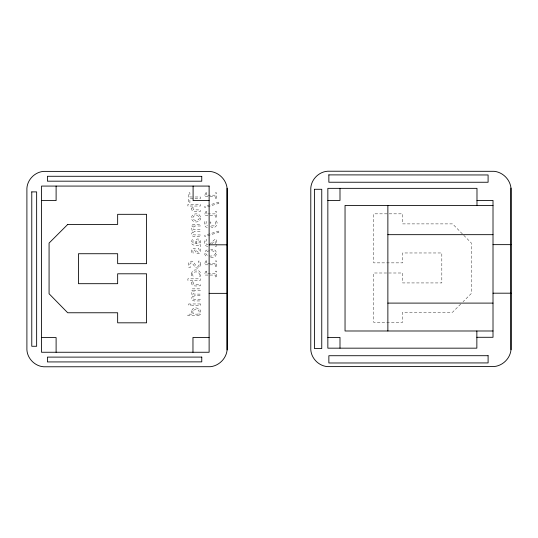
<?xml version="1.0" encoding="UTF-8"?>
<svg xmlns="http://www.w3.org/2000/svg" width="538" height="538" viewBox="0 0 538 538"><rect width="100%" height="100%" fill="white"/><g stroke="black" fill="none" stroke-linecap="round" stroke-linejoin="round"><path stroke-width="0.4" stroke-dasharray="2.69 2.02" d="M211.616 244.03L213.68 241.952L215.16 241.266L215.16 245.617M460.71 304.078L452.539 312.235L402.632 312.235L402.632 322.343L373.702 322.343L373.702 272.995L402.632 272.995L402.632 282.934L441.826 282.934L441.826 252.968L402.632 252.968L402.632 262.867L373.702 262.867L373.702 213.842L402.632 213.842L402.632 223.895L452.586 223.895L471.214 242.914L471.214 293.58L463.043 301.744M209.356 244.319L214.353 239.814L216.525 239.383L216.525 245.57M207.137 249.928C203.794 250.89 203.788 255.88 207.137 256.841M210.654 257.473C218.3 258.933 218.341 247.87 210.674 249.296M192.315 196.982L189.907 196.982L189.907 192.833L188.67 192.833L188.67 202.786L189.907 202.786L189.907 198.636L200.351 198.636L200.351 196.982L193.122 196.982M209.8 222.059L210.849 222.059C209.706 228.516 218.374 226.229 214.985 220.977L216.437 220.977C219.464 225.617 211.905 231.219 210.197 224.965M215.16 246.343L216.525 246.343M207.258 227.406C204.117 227.413 204.211 223.257 205.012 221.138L206.37 221.138L205.825 224.642L206.162 225.308L207.507 225.839M207.776 246.397C204.386 246.444 203.848 241.992 205.281 239.679L206.659 239.679C205.462 241.226 205.119 244.716 207.816 244.75M200.647 264.077L199.726 267.056L197.278 268.186L195.435 267.588L192.261 263.129L190.593 262.86L189.618 264.703L190.344 267.46L188.825 267.46C187.809 265.167 188.3 261.145 191.467 261.132C195.018 260.984 194.689 267.191 198.3 266.337L199.41 264.313L198.488 261.071L200.136 261.071L200.647 264.077M191.662 273.203L191.864 276.404L193.169 276.404C189.921 270.237 202.382 270.479 198.751 276.498L200.096 276.498C203.532 270.594 192.826 266.868 191.662 273.203M200.553 217.863C200.95 223.331 191.259 223.378 191.589 217.924C191.252 212.523 200.809 212.497 200.553 217.863M195.476 241.421L195.287 243.734L193.599 243.64L192.759 242.201L193.519 239.544L192.227 239.544C189.248 246.202 195.22 245.072 199.39 245.752L199.437 246.411L200.297 246.525L200.472 244.857L199.262 243.963C203.519 240.701 196.296 236.014 195.476 241.421M192.812 311.327L193.021 312.968L193.821 314.145L197.769 314.145L199.1 312.255L198.999 310.735L198.435 310.117C196.72 309.384 193.552 309.168 192.812 311.327M192.826 250.553L193.142 253.277L191.851 253.277L191.75 249.941L192.994 248.401C196.404 246.794 195.953 252.611 198.609 252.255L199.383 250.809L198.623 248.159L200.055 248.159C201.259 250.338 200.318 254.723 197.15 253.788C195.126 253.297 195.644 249.43 193.371 249.8L192.826 250.553M196.309 242.06L196.202 243.734L198.421 243.734C199.423 242.826 199.746 240.466 197.944 240.358L197.231 240.553L196.309 242.06M191.669 310.836L191.662 312.349L192.759 314.145L187.883 314.145L187.883 315.705L200.351 315.705L200.351 314.145L198.744 314.145C205.052 309.545 193.25 304.636 191.669 310.836M191.703 208.186C190.842 212.994 197.735 211.333 200.351 211.488L200.351 209.928L193.882 209.86L192.934 208.724L193.398 207.332L194.803 206.027L200.351 206.027L200.351 204.474L187.883 204.474L187.883 206.027L193.391 206.027L191.703 208.186M191.703 228.072L192.039 230.372L193.391 231.266L191.696 233.297L192.248 235.9L194.117 236.525L200.351 236.525L200.351 234.965L193.72 234.891L192.893 233.801L193.324 232.564L194.608 231.266L200.351 231.266L200.351 229.706L193.714 229.632L192.886 228.522L194.608 226L200.351 226L200.351 224.447L191.777 224.447L191.777 226L193.391 226L191.703 228.072M191.703 282.544C190.842 287.353 197.735 285.691 200.351 285.839L200.351 284.286L193.882 284.219L192.934 283.075L193.398 281.69L194.803 280.385L200.351 280.385L200.351 278.832L187.883 278.832L187.883 280.385L193.391 280.385L191.703 282.544M191.703 292.49L192.039 294.79L193.391 295.692L191.696 297.722L192.248 300.325L194.117 300.95L200.351 300.95L200.351 299.384L193.72 299.31L192.893 298.227L193.324 296.983L194.608 295.692L200.351 295.692L200.351 294.125L193.714 294.051L192.886 292.941L194.608 290.419L200.351 290.419L200.351 288.866L191.777 288.866L191.777 290.419L193.391 290.419L191.703 292.49M215.651 253.358C214.675 257.029 206.666 257.003 205.718 253.385C206.659 249.787 214.675 249.787 215.651 253.358M199.383 217.89C199.41 221.286 192.752 221.32 192.759 217.924C192.759 214.568 199.349 214.548 199.383 217.89M205.516 192.833L204.548 196.733L215.361 196.733L215.361 199.073L216.525 199.073L216.525 192.833L215.361 192.833L215.361 195.173L206.135 195.173L206.72 192.833L205.516 192.833M205.516 211.542L204.548 215.442L215.361 215.442L215.361 217.782L216.525 217.782L216.525 211.542L215.361 211.542L215.361 213.882L206.135 213.882L206.72 211.542L205.516 211.542M205.516 260.93L204.548 264.831L215.361 264.831L215.361 267.164L216.525 267.164L216.525 260.93L215.361 260.93L215.361 263.264L206.135 263.264L206.72 260.93L205.516 260.93M205.516 271.152L204.548 275.053L215.361 275.053L215.361 277.393L216.525 277.393L216.525 271.152L215.361 271.152L215.361 273.492L206.135 273.492L206.72 271.152L205.516 271.152M218.865 202.154L204.837 206.363L204.837 207.587L218.865 203.377L218.865 202.154M218.865 231.084L204.837 235.294L204.837 236.518L218.865 232.308L218.865 231.084M190.223 303.963L188.67 303.963L188.67 305.523L190.223 305.523L190.223 303.963M200.351 303.963L191.777 303.963L191.777 305.523L200.351 305.523L200.351 303.963"/><path stroke-width="0.81" d="M227.11 349.915L227.09 188.26C226.209 179.665 218.905 172.362 210.311 171.481L43.746 171.38C34.997 171.952 27.472 179.477 26.9 188.226L26.9 349.942C27.465 358.691 34.997 366.217 43.746 366.781L210.318 366.708C218.946 365.894 226.296 358.543 227.11 349.915L227.09 188.26M510.999 349.747L510.979 188.092C510.098 179.497 502.795 172.194 494.2 171.313L327.635 171.219C318.886 171.783 311.361 179.315 310.789 188.058L310.789 349.774C311.361 358.523 318.886 366.048 327.635 366.62L494.207 366.539C502.835 365.726 510.185 358.375 510.999 349.747L510.979 188.092M327.85 200.418L339.996 200.418L339.996 188.347M476.984 200.418L493.01 200.418L493.01 337.286L476.856 337.286M41.52 200.587L56.107 200.587L56.107 186.074M209.121 200.587L193.095 200.587L193.095 186.074M493.01 205.422L345.04 205.422L345.04 330.991L493.01 330.991M387.871 234.669L493.01 234.669M493.01 244.642L511.1 244.642M209.121 244.81L227.211 244.81M493.01 293.19L511.1 293.19M209.121 293.358L227.211 293.358M387.871 303.102L493.01 303.102M327.85 337.413L339.996 337.413L339.996 348.167M209.121 337.447L192.967 337.447L192.967 352.255M41.52 337.575L56.107 337.575L56.107 352.255M476.984 205.422L476.984 188.347L327.85 188.347L327.85 348.167L476.856 348.167L476.856 330.991M387.871 205.422L387.871 330.991M31.776 191.891L31.776 346.277L36.645 346.277L36.645 191.891L31.776 191.891M314.448 189.282L314.448 348.55L321.758 348.55L321.758 189.282L314.448 189.282M328.859 174.89L328.859 182.234L488.094 182.254L488.094 174.964L328.859 174.89M67.748 224.427L49.072 243.082L49.072 293.748L67.701 312.766L117.654 312.766L117.654 322.82L146.585 322.82L146.585 273.795L117.654 273.795L117.654 283.694L78.461 283.694L78.461 253.728L117.654 253.728L117.654 263.667L146.585 263.667L146.585 214.319L117.654 214.319L117.654 224.427L67.748 224.427M201.757 176.35L47.411 176.276L47.411 181.178L201.757 181.205L201.757 176.35M209.121 186.074L41.52 186.074L41.52 352.255L209.121 352.255L209.121 186.074M488.1 355.705L328.859 355.726L328.859 362.989L488.1 362.928L488.1 355.705M201.77 357.091L47.411 357.111L47.411 361.933L201.77 361.872L201.77 357.091"/></g></svg>
